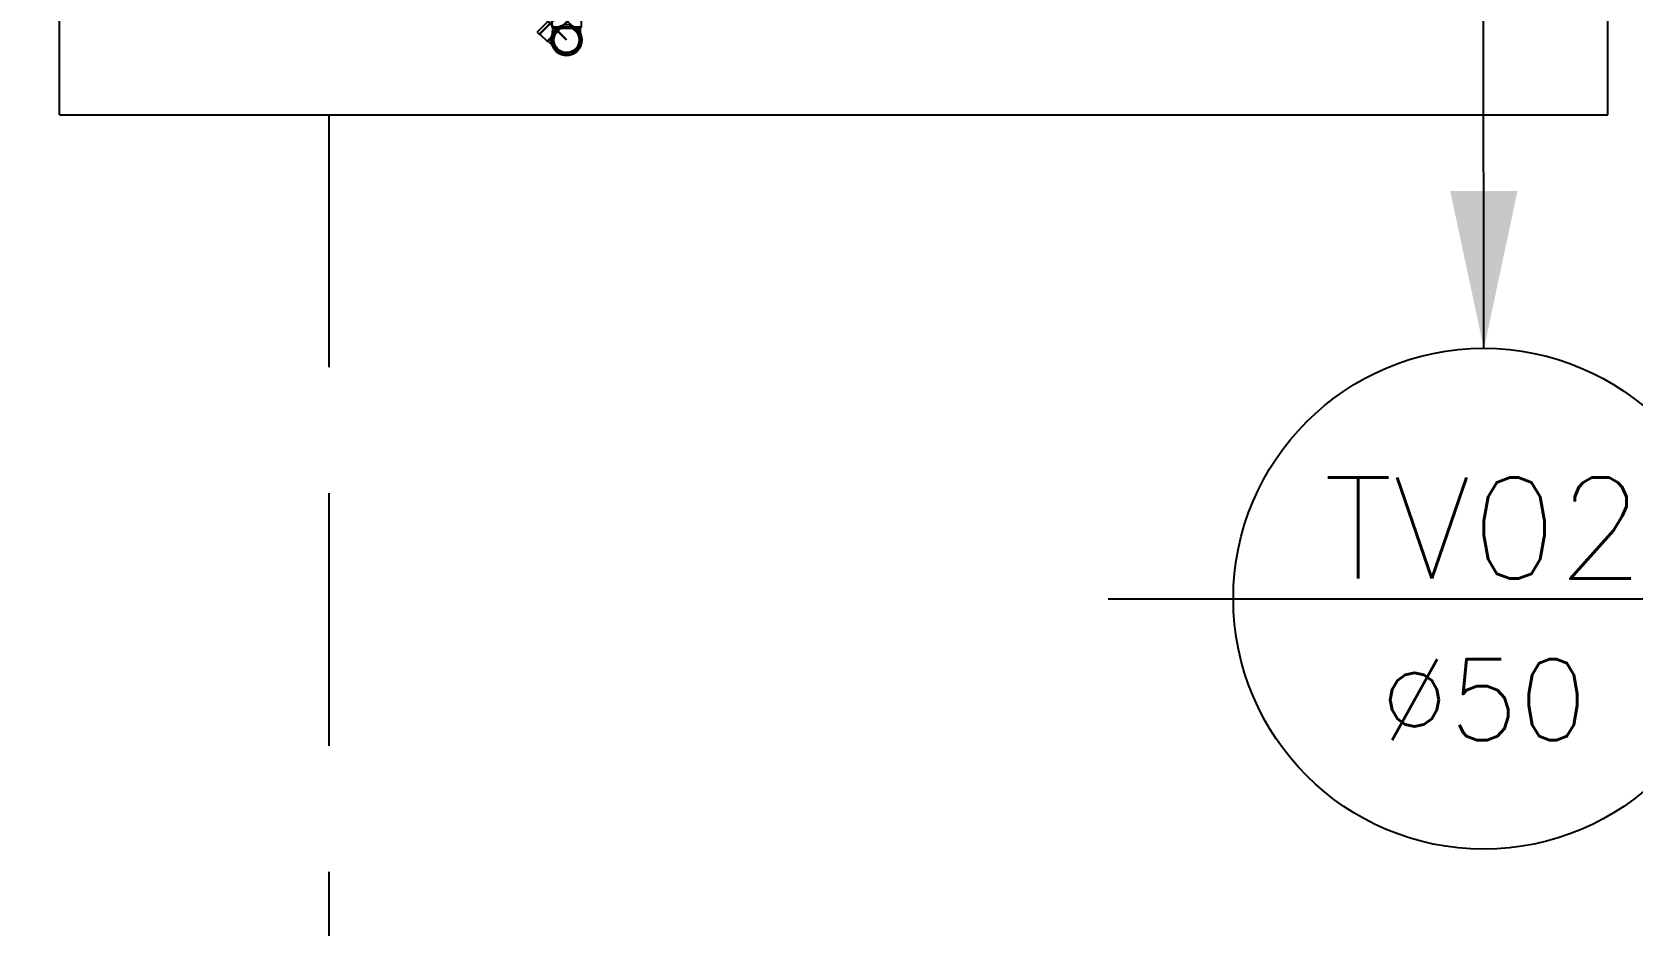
# Model space of a CAD drawing. Header units: millimetres. Extents: x 1111 to 1959, y -391 to -319.
# Drawn here: x 1406.548 to 1410.291, y -384.362 to -382.273 of the extents above; entities that cross this region are included whole.
import ezdxf
from ezdxf.enums import TextEntityAlignment as Align

# ---------------------------------------------------------------- set-up
doc = ezdxf.new("R2010")
doc.units = ezdxf.units.MM
doc.linetypes.add('HIDDEN', pattern=[0.375, 0.25, -0.125])
for name, color, linetype in [('ARQ-ALVENARIA', 4, 'Continuous'), ('CONEXAO_ESGOTO', 6, 'Continuous'), ('TigreCad', 2, 'Continuous'), ('Tinterno', 9, 'Continuous')]:
    doc.layers.add(name, color=color, linetype=linetype)
doc.layers.add('TQ-Tubos detalhe', color=1, linetype='Continuous', lineweight=30)
doc.styles.add('ROMANS', font='romans')

# ---------------------------------------------------------------- blocks, each defined once
blk = doc.blocks.new('01')
at = {"layer": 'ARQ-ALVENARIA', "color": 8}
for p, q in [((1144.523958167802, -331.311295228205), (1144.523958167803, -328.4612952282054)), ((1146.823958167802, -331.3112952282053), (1146.823958167802, -331.0612952282053)), ((1144.523958167802, -331.3112952282053), (1146.823958167802, -331.3112952282053))]:
    blk.add_line(p, q, dxfattribs=at)
at = {"layer": 'ARQ-ALVENARIA', "color": 8, "linetype": 'HIDDEN', "ltscale": 1.5}
blk.add_lwpolyline([(1144.923958167802, -331.3112952282052), (1144.923958167802, -333.0862952282051), (1129.077731021492, -333.0862952282051)], dxfattribs=at)
blk = doc.blocks.new('j9n40d')
at = {"layer": 'TigreCad'}
for p, q in [((0, 20.6), (9.771386800244853, 20.6)), ((9.771386800244864, 20.6), (17.78697474851107, 20.58697474851104)), ((19.00000000000001, 21.79999999999998), (17.78697474851107, 20.58697474851104)), ((34, 21.79999999999998), (19.00000000000001, 21.79999999999998)), ((19.00000000000001, -21.79999999999997), (19.00000000000001, 21.79999999999998)), ((35, 22.79999999999998), (34, 21.79999999999998)), ((35.00000000000002, 22.79999999999998), (35.00000000000002, -22.79999999999998)), ((39, 22.79999999999998), (35, 22.79999999999998)), ((39, 22.79999999999998), (39, -22.79999999999998)), ((7.1e-15, -20.59999999999996), (9.77138680024489, -20.59999999999998)), ((9.77138680024489, -20.59999999999998), (17.78697474851107, -20.58697474851102)), ((19.00000000000001, -21.79999999999998), (17.78697474851107, -20.58697474851104)), ((34, -21.79999999999998), (19.00000000000001, -21.79999999999998)), ((35, -22.79999999999998), (34, -21.79999999999998)), ((39, -22.79999999999998), (35, -22.79999999999998))]:
    blk.add_line(p, q, dxfattribs=at)
for radius, start, end in [(22.79999999999998, 64.62318265512357, 295.3768173448764), (20.58697474851104, 90, 270)]:
    blk.add_arc((0, 0), radius, start, end, dxfattribs=at)
at = {"layer": 'Tinterno'}
for p, q in [((17.78697474851107, 20.58697474851104), (17.78697474851107, -20.58697474851102)), ((34, 21.79999999999998), (34, -21.79999999999998))]:
    blk.add_line(p, q, dxfattribs=at)
blk.add_arc((0, 0), 21.79999999999998, 70.90091339096033, 289.0990866090397, dxfattribs=at)
blk = doc.blocks.new('j9n40s')
at = {"layer": 'TigreCad'}
for p, q in [((9.771386800244878, 20.6), (17.80000000000004, 20.6)), ((19.00000000000003, 21.79999999999998), (17.78697474851109, 20.58697474851104)), ((17.78697474851109, 20.58697474851104), (17.78697474851109, 14.26406426288903)), ((19.00000000000003, 12.60317420335045), (19.00000000000003, 21.79999999999998)), ((34.00000000000002, 21.79999999999998), (19.00000000000003, 21.79999999999998)), ((35.00000000000002, 22.79999999999998), (34.00000000000002, 21.79999999999998)), ((39.00000000000002, 22.79999999999998), (35.00000000000002, 22.79999999999998)), ((35.00000000000002, 22.79999999999998), (35.00000000000004, -22.79999999999998)), ((39.00000000000002, 22.79999999999998), (39.00000000000002, -22.79999999999998)), ((9.771386800244883, -20.59999999999998), (17.80000000000005, -20.6)), ((17.78697474851109, -20.58697474851104), (17.78697474851109, -14.26406426288903)), ((19.00000000000003, -21.79999999999998), (17.78697474851109, -20.58697474851104)), ((19.00000000000003, -12.60317420335043), (19.00000000000003, -21.79999999999998)), ((34.00000000000002, -21.79999999999998), (19.00000000000003, -21.79999999999998)), ((35.00000000000002, -22.79999999999998), (34.00000000000002, -21.79999999999998)), ((39.00000000000002, -22.79999999999998), (35.00000000000002, -22.79999999999998))]:
    blk.add_line(p, q, dxfattribs=at)
for radius in [22.79999999999998, 20]:
    blk.add_circle((0, 0), radius, dxfattribs=at)
at = {"layer": 'Tinterno'}
blk.add_line((34.00000000000002, 21.79999999999998), (34.00000000000002, -21.79999999999998), dxfattribs=at)
blk.add_circle((0, 0), 18.8, dxfattribs=at)

msp = doc.modelspace()

# ---------------------------------------------------------------- linework, layer by layer
at = {"layer": 'CONEXAO_ESGOTO'}
for p, q in [((1409.944024143608, -383.0144283829917), (1409.943614736983, -382.1718372256997)), ((1409.065227690748, -383.5989567576482), (1410.822819298662, -383.5989567576482))]:
    msp.add_line(p, q, dxfattribs=at)
msp.add_circle((1409.944023494705, -383.5989567576482), 0.5858638693047002, dxfattribs=at)
msp.add_solid([(1409.944308808977, -383.0144283138338), (1409.86533621502, -382.6447937544485), (1410.022922162248, -382.6447171850111)], dxfattribs=at)
at = {"layer": 'TQ-Tubos detalhe'}
msp.add_line((1407.798290230653, -382.2916790387398), (1407.344509276459, -381.8355051924737), dxfattribs=at)

# ---------------------------------------------------------------- block references
at = {"xscale": 1.574902874475, "yscale": 1.574902874475, "zscale": 1.574902874475}
msp.add_blockref('01', (-395.9019458980474, 139.3166179431291), dxfattribs=at)
at = {"layer": 'TigreCad', "xscale": 0.001574902874475, "yscale": 0.001574902874475, "zscale": 0.001574902874475}
for name, rotation in [('j9n40s', 134.8493306475859), ('j9n40d', 90)]:
    msp.add_blockref(name, (1407.798290230653, -382.2916790387398), dxfattribs=dict(at, rotation=rotation))

# ---------------------------------------------------------------- texts
at = {"layer": 'CONEXAO_ESGOTO', "style": 'ROMANS'}
for s, height, p in [('TV02', 0.23623543117125, (1409.944023494705, -383.551709671414)), ('%%C50', 0.188988344937, (1409.944023494705, -383.929686361288))]:
    msp.add_text(s, height=height, dxfattribs=at).set_placement(p, align=Align.CENTER)

doc.saveas('drawing.dxf')
